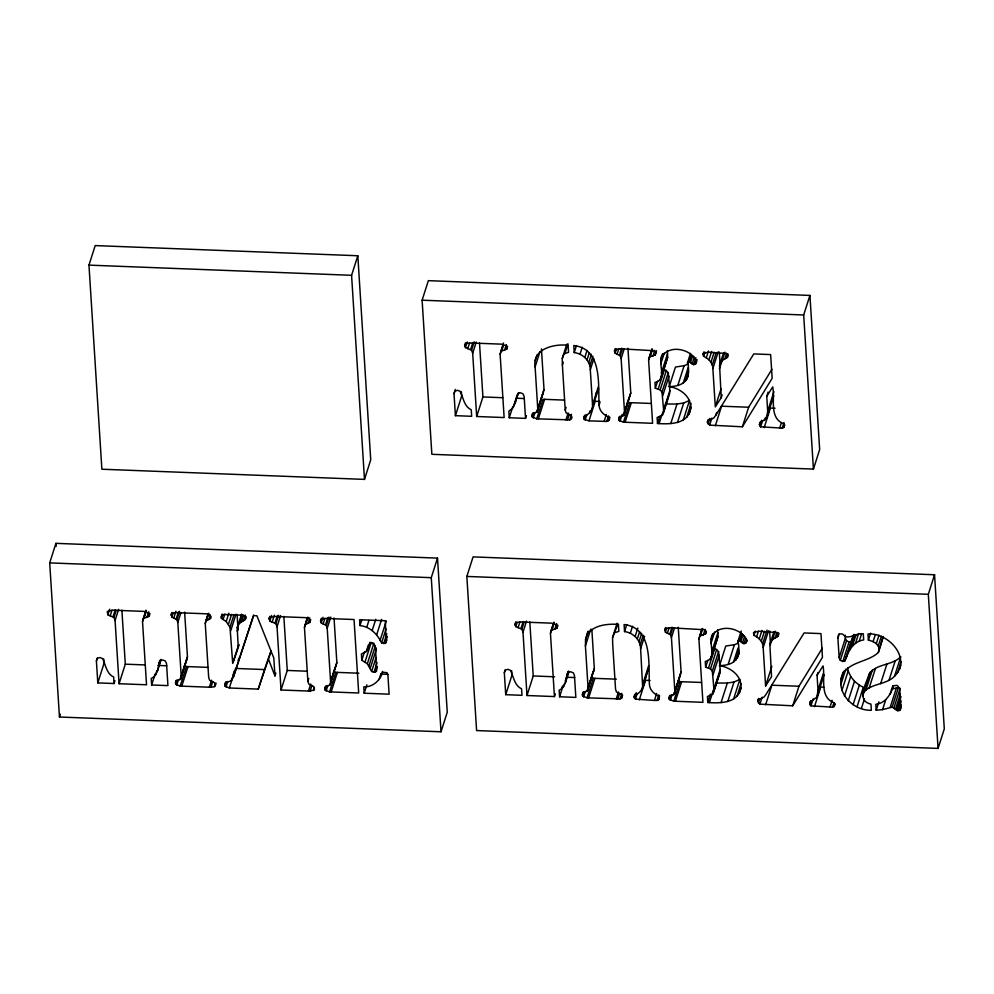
<?xml version="1.0" encoding="UTF-8"?>
<svg xmlns="http://www.w3.org/2000/svg" width="994" height="994" viewBox="0 0 994 994"><rect width="100%" height="100%" fill="white"/><g stroke="black" fill="none" stroke-linecap="round" stroke-linejoin="round"><path stroke-width="1.49" d="M537.207 411.802L537.779 409.081L535.107 366.885C532.113 348.72 554.329 343.601 568.096 345.291L568.543 352.348L564.853 353.541L563.188 355.405L562.256 358.623L562.38 364.984L565.226 410.149L566.145 412.92L571.252 415.529L571.972 417.343L571.401 418.983L569.736 419.878L536.723 418.822L532.287 417.033L532.411 414.026L537.207 411.802L544.016 389.536L541.444 348.844M617.846 624.182L612.565 637.639L612.689 644L615.547 689.165L616.454 691.936L621.561 694.545L622.294 696.359L621.71 697.999L620.045 698.894L587.032 697.838L582.596 696.048L582.72 693.042L587.516 690.818L588.088 688.096L585.416 645.901L585.541 639.577L587.715 632.209M688.146 364.003L684.108 365.705L675.46 367.034L669.223 386.579C680.617 388.381 692.855 397.575 690.271 410.373C686.817 424.388 668.962 424.326 657.494 423.494L657.121 417.517L662.426 415.094L663.619 410.1L662.016 392.158L660.178 389.884L655.319 388.194L654.959 382.429C668.353 379.683 656.413 362.35 662.787 353.628M738.455 643.019L734.417 644.721L725.769 646.05L719.532 665.595C730.925 667.396 743.164 676.591 740.58 689.401C737.126 703.404 719.271 703.342 707.803 702.509L707.43 696.533L712.735 694.11L713.928 689.115L712.325 671.174L710.486 668.9L705.628 667.21L705.268 661.445C718.314 658.985 707.181 642.497 712.648 634.035M767.691 411.23L766.622 418.089L759.814 423.084L759.416 424.649L760.634 426.824L782.228 428.116L783.719 427.532L784.639 425.519L783.943 423.804C768.735 418.387 775.196 398.818 772.698 386.939L766.747 396.32L767.691 411.23L773.928 391.673M818 690.246L816.931 697.105L810.122 702.099L809.725 703.665L810.942 705.839L832.537 707.132L834.028 706.548L834.948 704.535L834.252 702.82C819.044 697.403 825.505 677.833 823.007 665.955L817.056 675.336L818 690.246L823.355 673.485M719.569 365.394L722.228 360.549L727.782 357.07L728.093 355.678L726.788 353.591L708.374 352.174L703.205 353.541L703.615 356.312C708.498 358.635 712.872 362.773 712.872 368.563L715.295 406.894L721.246 397.675L719.569 365.394L723.582 352.833M769.878 644.41L771.555 676.69L765.604 685.91L763.181 647.579C763.181 641.789 758.807 637.651 753.924 635.328L753.514 632.557L758.695 631.19L777.097 632.606L778.401 634.694L778.091 636.085L772.537 639.564L769.878 644.41L773.891 631.849M609.073 420.189L608.291 416.921C603.445 414.833 599.283 410.659 599.084 405.13C598.003 384.603 602.65 349.068 573.786 345.514L574.234 352.559C582.869 353.678 590.312 360.834 590.312 369.78L592.536 404.869C593.343 410.447 588.957 414.336 584.286 416.287L584.174 419.269L588.982 420.847L606.688 421.444L609.073 420.189L609.968 417.393M642.658 687.276L640.621 648.796C640.621 639.85 633.178 632.693 624.543 631.575L624.095 624.53C652.959 628.084 648.312 663.619 649.393 684.145C649.591 689.674 653.754 693.849 658.6 695.937L659.382 699.204L656.997 700.459L654.437 700.447L635.414 699.117L634.122 697.08L634.594 695.303C645.466 691.551 644.261 677.833 648.448 669.124M862.867 693.762C869.576 683.015 886.002 685.326 894.538 676.243L900.775 656.686C892.239 665.781 875.813 663.47 869.116 674.205C866.47 683.015 855.598 700.857 870.943 704.1L871.34 710.3C852.094 710.834 833.73 690.668 843.434 671.919M658.227 388.89L664.464 369.346L668.254 372.601L669.857 390.543L669.67 393.487L663.433 413.044M713.742 692.06L719.979 672.503L720.165 669.558L718.575 651.617L714.773 648.361L708.536 667.906M719.532 665.595C736.529 665.371 741.189 656.587 737.908 640.906L739.71 640.795L743.997 643.727L746.034 642.832L746.966 640.944C742.369 627.661 718.277 622.741 711.766 636.831M868.855 676.715L869.116 674.205M158.978 663.147L160.146 660.749L162.656 659.954L165.352 661.022L166.532 663.594L167.924 685.611L151.66 684.978L151.25 678.467C158.282 675.237 157.947 666.701 159.872 660.351M515.116 403.788L517.762 393.525L520.272 392.729L522.956 393.798L524.136 396.37L525.528 418.387L509.263 417.753L508.853 411.243L513.14 407.702L518.669 392.618M566.891 674.926L568.071 672.54L570.581 671.745L573.265 672.814L574.445 675.386L575.837 697.403L559.585 696.769L559.162 690.258C566.195 687.028 565.872 678.48 567.785 672.143M386.057 642.807L385.337 620.741L359.617 619.747L359.977 625.561C370.066 626.642 377.422 634.184 381.621 642.907L385.15 643.441L386.952 640.012M900.266 709.828L900.837 706.548L899.707 688.792L897.309 685.4L893.594 685.711C890.748 694.048 885.853 703.205 875.826 704.299L876.199 710.213L882.585 709.629L892.177 707.132L897.893 710.785L900.266 709.828L901.16 707.045M220.954 617.063L221.985 615.087L225.427 614.54L240.946 615.149L244.462 615.969L245.754 618.069L245.257 619.486L239.43 623.325L237.206 627.674L238.237 647.417L232.708 663.42L229.999 627.264L226.21 621.536L221.438 618.392L221.848 614.267M837.905 638.123L838.551 634.681L839.57 633.861L842.34 633.973L845.645 636.732C851.634 637.999 857.114 632.867 863.289 633.787L863.674 639.925C853.063 641.341 847.907 651.853 844.925 660.923L842.837 661.507L840.29 660.314L839.147 657.717L837.905 638.123L839.234 633.936M669.223 386.579C686.22 386.355 690.88 377.571 687.599 361.891L689.401 361.779L693.688 364.711L695.725 363.816L696.657 361.928C692.06 348.646 667.968 343.725 661.457 357.815M180.647 679.076L181.219 676.355L177.814 622.48L176.895 619.697L171.788 617.088L171.291 614.056L175.516 612.615L206.317 613.807L209.796 614.665L211.126 616.789L210.629 618.591L205.833 620.828L205.261 623.536L208.678 677.423L209.585 680.194L214.692 682.803L215.425 684.655L214.344 686.68L210.964 687.276L180.162 686.084L175.727 684.307L175.851 681.3L180.647 679.076L187.456 656.81L184.635 612.167M330.045 684.854L330.617 682.145L327.212 628.258L326.293 625.487L321.199 622.878L320.689 619.846L324.926 618.405L354.05 619.523L358.697 693.004L329.573 691.874L325.125 690.097L325.262 687.09L330.045 684.854L336.854 662.588L334.034 617.945M623.971 415.169L624.53 412.448L621.126 358.573L620.206 355.79L615.112 353.181L614.603 350.149L618.84 348.708L654.064 350.72L655.816 353.032L655.195 354.933L649.343 357.082L648.61 360.064L652.611 423.307L623.486 422.177L619.051 420.4L619.175 417.393L623.971 415.169L630.768 392.903L627.947 348.26M674.28 694.185L674.839 691.464L671.435 637.589L670.515 634.806L665.421 632.196L664.911 629.165L669.148 627.723L704.373 629.736L706.125 632.06L705.504 633.948L699.652 636.098L698.919 639.08L702.92 702.323L673.795 701.192L669.36 699.416L669.484 696.409L674.28 694.185L681.089 671.919L678.256 627.276M305.021 624.667L309.817 622.43L310.314 620.629L309.022 618.479L305.506 617.647L274.269 616.442L269.225 617.87L269.821 621.088L275.897 623.648L277.028 626.742L281.029 689.998L310.153 691.116L314.402 689.712L313.88 686.643L308.774 684.034L307.867 681.263L304.45 627.376L307.245 617.684M587.516 690.818L594.325 668.552L591.84 629.364M464.608 345.626L465.863 343.502L469.926 342.942L501.597 344.16L506.853 346.011L506.716 349.18L500.877 351.329L500.131 354.311L504.132 417.555L476.685 416.498L472.684 353.243L471.566 350.199L465.478 347.589L464.608 345.626L465.503 342.843M514.917 624.642L516.172 622.517L520.235 621.958L551.906 623.176L557.174 625.027L557.025 628.196L551.185 630.345L550.452 633.327L554.441 696.57L526.994 695.514L522.993 632.259L521.875 629.214L515.787 626.605L514.917 624.642L515.811 621.859M841.21 678.902C845.322 661.296 867.6 662.961 878.348 652.474L883.07 636.545M667.334 350.72L667.682 357.231L660.985 378.751M711.294 657.767L718.003 636.247L717.643 629.736M143.26 618.554L149.112 616.404L149.249 613.236L143.981 611.397L112.322 610.167L107.265 611.596L107.861 614.814L113.95 617.423L115.068 620.48L119.069 683.723L146.528 684.779L142.527 621.536L145.932 610.179M689.401 361.779L691.327 354.696M894.538 676.243C912.157 658.786 888.735 632.358 867.986 633.973L868.383 640.111C873.03 641.217 878.746 643.59 879.069 649.119M707.38 422.264L707.84 420.723L713.717 418.052L715.767 415.281L753.763 353.926L770.648 354.585L772.152 378.329L742.394 426.786L709.604 425.134L707.38 422.264L708.275 419.468M757.689 701.279L758.149 699.739L764.026 697.067L766.076 694.297L804.084 632.942L820.957 633.6L822.46 657.345L792.715 705.802L759.913 704.15L757.689 701.279L758.584 698.484M88.963 265.125L95.2 245.58L357.815 255.744L370.725 459.837L364.487 479.394L101.873 469.218L88.963 265.125L351.578 275.301L357.815 255.744M49.7 562.89L55.937 543.345L437.509 558.119L447.25 712.238L441.013 731.783L59.454 717.009L49.7 562.89L431.272 577.676L437.509 558.119M59.454 717.009L60.336 714.214M107.861 614.814L109.651 609.223M110.16 615.932L111.937 610.353M114.956 680.728L114.061 683.524L97.797 682.89L96.406 660.886L97.3 658.09M113.043 616.715L115.267 609.732M113.95 617.423L116.186 610.44M115.068 620.48L118.634 609.31M97.797 682.89L104.035 663.346L103.761 658.947M119.069 683.723L125.306 664.166L121.889 610.179M142.527 621.536L145.646 611.757M144.142 617.92L146.379 610.937M146.95 617.361L148.727 611.77M149.112 616.404L150.007 613.621M171.055 615.236L171.95 612.441M171.788 617.088L173.13 612.9M151.66 684.978L155.226 673.808M155.524 674.926L156.866 670.739M173.714 618.231L175.95 611.248M158.568 666.402L160.792 659.42M157.499 671.025L161.065 659.854M176.149 619.051L178.373 612.068M176.895 619.697L179.566 611.322M177.814 622.48L180.933 612.702M175.354 683.102L176.249 680.318M175.727 684.307L177.069 680.12M176.683 685.226L178.473 679.647M179.976 679.66L186.884 659.519M181.219 676.355L187.456 656.81M180.162 686.084L186.4 666.539L207.932 667.372M181.778 686.146L188.015 666.601M205.833 620.828L208.057 613.845M205.261 623.536L208.38 613.758M206.503 620.231L208.728 613.248M208.839 619.597L210.181 615.41M221.438 618.392L222.78 614.205M223.078 619.498L224.868 613.919M226.21 621.536L228.881 613.149M228.508 624.12L231.627 614.342M209.349 687.214L211.585 680.231M229.999 627.264L234 614.69M210.964 687.276L212.741 681.698M230.658 630.966L236 614.205M214.344 686.68L215.238 683.897M215.201 685.835L216.083 683.052M237.206 627.674L241.579 614.168M239.43 623.325L242.101 614.951M237.206 631.215L238.1 628.432M241.368 621.933L243.605 614.951M243.58 620.728L245.356 615.137M245.257 619.486L246.152 616.702M271.213 651.008L258.266 689.115L229.328 687.985L225.054 686.109L225.576 682.07M225.054 686.109L226.396 681.921M233.155 662.029L238.498 645.268M238.237 647.417L239.132 644.634M225.973 687.078L227.75 681.499M224.694 684.854L225.563 682.766L231.217 680.766L232.111 677.97M232.994 675.174L234.335 670.987M229.328 687.985L235.566 668.44L264.503 669.558L270.865 651.157M231.217 680.766L233.553 676.665L239.79 657.121L238.038 660.19M268.952 619.138L269.846 616.342M269.821 621.088L271.598 615.497M272.107 622.207L274.344 615.224M275.003 622.989L277.227 616.007M275.897 623.648L278.581 615.261M277.028 626.742L280.594 615.572M258.266 689.115L264.503 669.558M268.542 659.382L274.953 675.908L275.847 673.112M281.029 689.998L287.266 670.441L283.849 616.454M304.45 627.376L307.568 617.609M305.692 624.07L307.916 617.088M308.028 623.437L309.817 617.858M309.817 622.43L310.712 619.635M422.115 300.2L428.352 280.656L809.924 295.429L819.665 449.549L813.427 469.093L431.856 454.308L422.115 300.2L803.674 314.986L809.924 295.429M320.466 621.014L321.348 618.231M321.199 622.878L322.975 617.286M323.112 624.021L324.901 618.442M325.547 624.841L327.772 617.858M307.867 681.263L308.749 678.467M326.293 625.487L328.964 617.112M327.212 628.258L330.778 617.088M308.475 691.054L310.712 684.071M310.153 691.116L311.93 685.537M313.582 690.557L314.477 687.761M324.752 688.892L325.647 686.096M325.125 690.097L326.467 685.91M326.094 691.016L327.871 685.425M330.716 681.263L335.177 667.297M330.617 682.145L336.854 662.588M329.573 691.874L335.81 672.329L358.822 673.211M331.176 691.936L337.413 672.391M359.977 625.561L361.766 619.97M366.724 627.326L368.948 620.343M361.804 660.264L361.406 654.015L366.289 651.579L370.066 643.503L373.719 643.143L375.546 647.417L376.614 671.087L373.98 672.329L371.644 671.459L367.333 663.756L361.804 660.264L364.475 651.878M372.203 630.482L375.757 619.312M366.289 651.579L368.513 644.597M367.855 649.219L370.079 642.236M368.923 645.988L369.818 643.193M365.022 661.954L371.271 642.41L373.57 644.199L376.403 649.032L370.166 668.589M465.478 347.589L467.255 341.998M367.333 663.756L373.57 644.199M467.764 348.708L469.553 343.116M376.689 634.768L381.597 619.411M454.009 393.649L454.879 391.164L457.439 390.294L460.06 391.288C463.44 397.563 463.887 406.372 471.255 409.789L471.665 416.3L455.414 415.666L454.009 393.649L455.351 389.462M368.96 665.881L375.198 646.336M470.659 349.49L472.883 342.508M471.566 350.199L474.237 341.824M380.043 640.509L386.293 620.964M364.202 693.216L363.804 686.916C372.986 687.127 380.006 680.592 382.678 672.242L387.014 672.677L387.908 675.125L389.114 694.185L364.202 693.216L366.873 684.841M472.684 353.243L476.25 342.073M371.644 671.459L376.105 657.494M381.621 642.907L386.07 628.941M455.414 415.666L461.651 396.121L461.365 391.723M373.98 672.329L377.099 662.551M383.696 643.603L386.815 633.824M375.633 672.056L377.409 666.477M385.15 643.441L387.387 636.458M379.074 679.573L380.851 673.994M381.621 674.18L382.516 671.385M476.685 416.498L482.922 396.941L479.506 342.955M500.877 351.329L503.548 342.955M500.131 354.311L503.25 344.533M501.759 350.696L503.536 345.104M504.554 350.137L506.344 344.545M506.716 349.18L507.611 346.384M509.263 417.753L512.829 406.583M513.587 406.31L516.706 396.531M516.172 399.178L517.961 393.587M535.232 360.561L537.008 354.97M466.845 576.433L473.082 556.888L934.546 574.756L944.3 728.875L938.063 748.42L476.598 730.553L466.845 576.433L928.309 594.313L934.546 574.756M535.107 366.885L540.003 351.528M525.528 418.387L526.422 415.591M531.902 415.79L532.796 412.995M532.287 417.033L533.629 412.845M533.244 417.965L535.033 412.373M536.536 412.398L543.445 392.257M537.779 409.081L544.016 389.536M536.723 418.822L542.96 399.265L564.493 400.11M538.338 418.884L544.575 399.327M562.256 358.623L566.754 344.235M564.853 353.541L567.984 343.762M562.38 364.984L563.263 362.201M574.234 352.559L576.458 345.577M579.999 354.237L582.223 347.254M565.226 410.149L566.12 407.354M584.845 357.38L587.069 350.397M565.909 419.953L568.146 412.97M567.524 420.015L569.301 414.423M587.044 359.816L589.28 352.833M569.736 419.878L571.513 414.299M588.697 362.698L591.368 354.311M589.777 366.016L592.896 356.237M590.312 369.78L593.878 358.61M515.787 626.605L517.116 622.418M583.801 418.064L584.696 415.268M584.174 419.269L585.516 415.082M518.073 627.723L519.862 622.132M504.331 672.665L505.188 670.18L507.748 669.31L510.369 670.304C513.749 676.579 514.196 685.388 521.564 688.805L521.987 695.315L505.722 694.682L504.331 672.665L505.213 669.881M585.106 420.102L586.895 414.51M589.417 413.28L590.312 410.485M520.968 628.506L523.192 621.523M592.536 404.869L598.326 386.716M591.306 411.069L598.587 388.716M521.875 629.214L524.099 622.232M588.982 420.847L595.22 401.29L599.767 401.464M522.993 632.259L526.559 621.088M614.379 351.329L615.274 348.534M505.722 694.682L511.96 675.137L511.674 670.739M615.112 353.181L616.442 348.993M599.084 405.13L599.978 402.334M617.038 354.324L618.815 348.745M619.461 355.144L621.685 348.161M620.206 355.79L622.443 348.807M621.126 358.573L624.244 348.795M604.128 421.431L606.352 414.448M606.688 421.444L608.477 415.865M607.93 421.096L609.272 416.908M526.994 695.514L533.231 675.957L529.814 621.971M551.185 630.345L553.409 623.362M550.452 633.327L554.006 622.157M618.666 419.195L619.56 416.411M552.068 629.711L554.292 622.729M619.051 420.4L620.38 416.213M620.007 421.319L622.232 414.336M554.876 629.152L556.652 623.561M623.3 415.753L629.09 397.6M624.53 412.448L630.768 392.903M557.025 628.196L557.92 625.4M623.486 422.177L629.724 402.632L651.207 403.465M625.089 422.239L631.327 402.694M649.343 357.082L652.027 348.708M648.61 360.064L651.729 350.286M650.238 356.448L652.462 349.466M653.033 355.889L654.822 350.298M655.195 354.933L656.537 350.745M660.786 360.81L663.01 353.827M554.441 696.57L555.335 693.775M660.712 364.239L664.278 353.069M655.319 388.194L657.556 381.211M661.296 373.272L667.533 353.727M561.61 688.705L562.505 685.91M659.954 380.416L666.191 360.872M661.445 376.776L667.682 357.231M559.585 696.769L562.703 686.991M563.449 686.717L564.343 683.922M565.226 681.139L568.344 671.36M566.481 678.194L568.717 671.211M565.424 682.803L568.99 671.633M660.178 389.884L666.415 370.327M662.016 392.158L668.254 372.601M662.712 395.836L668.95 376.279M585.541 639.577L588.212 631.19M585.416 645.901L590.759 629.152M657.494 423.494L659.718 416.511M659.109 423.556L662.228 413.79M663.619 410.1L669.857 390.543M662.426 415.094L668.216 396.941M677.871 385.25L684.108 365.705M687.363 363.17L690.482 353.404M582.223 694.806L583.105 692.01M582.596 696.048L583.938 691.861M683.251 382.988L688.146 367.631M583.553 696.98L585.342 691.389M670.764 423.581L677.001 404.036L683.71 402.98L689.538 400.433L683.3 419.99M690.42 362.76L692.644 355.777M685.425 381.249L688.544 371.47M586.845 691.414L592.635 673.261M588.088 688.096L594.325 668.552M686.978 379.161L688.32 374.974M692.072 364.189L694.297 357.206M587.032 697.838L593.269 678.281L616.33 679.175M693.688 364.711L695.912 357.728M588.647 697.9L594.884 678.343M695.725 363.816L697.067 359.629M677.461 422.525L683.71 402.98M612.565 637.639L617.063 623.25M702.932 354.759L703.814 351.963M703.615 356.312L704.945 352.124M686.68 417.356L691.128 403.39M706.274 357.939L708.511 350.969M688.991 414.15L691.228 407.167M708.983 359.766L711.654 351.391M624.543 631.575L626.779 624.592M710.983 362.139L714.102 352.373M712.276 365.071L716.289 352.51M712.872 368.563L718.215 351.814M630.308 633.253L632.544 626.27M719.42 368.824L722.104 360.437M722.228 360.549L724.899 352.174M635.154 636.396L637.825 628.009M616.218 698.968L618.454 691.986M724.837 358.884L726.626 353.292M617.833 699.03L619.61 693.439M726.639 358.039L727.981 353.852M637.353 638.831L639.589 631.849M620.045 698.894L621.822 693.315M708.051 423.978L709.828 418.387M639.005 641.714L641.677 633.327M621.71 697.999L622.604 695.204M715.742 405.49L721.085 388.741M709.604 425.134L711.828 418.151M640.099 645.031L643.217 635.253M640.621 648.796L644.634 636.222M721.246 397.675L722.141 394.879M715.767 415.281L716.649 412.485M715.32 425.73L721.557 406.186L748.644 407.242L771.953 369.259M634.122 697.08L635.004 694.284M634.483 698.285L636.272 692.706M635.414 699.117L637.204 693.526M642.845 683.884L648.635 665.731M641.615 690.084L647.852 670.528M639.291 699.863L645.528 680.306L650.076 680.48M664.688 630.345L665.582 627.549M665.421 632.196L666.763 628.009M667.347 633.34L669.124 627.761M669.77 634.16L671.994 627.177M670.515 634.806L672.752 627.823M671.435 637.589L674.553 627.81M654.437 700.447L656.661 693.464M742.394 426.786L748.644 407.242M656.997 700.459L658.786 694.881M658.239 700.111L659.581 695.924M668.974 698.21L669.869 695.427M669.36 699.416L670.689 695.228M766.747 396.32L768.089 392.133M670.316 700.335L672.093 694.744M759.416 424.649L760.311 421.854M673.609 694.769L680.517 674.628M674.839 691.464L681.089 671.919M759.764 425.917L761.541 420.338M760.634 426.824L762.41 421.232M673.795 701.192L680.033 681.648L701.515 682.48M764.659 420.226L765.554 417.443M675.398 701.255L681.635 681.71M766.622 418.089L773.804 395.649M764.162 427.631L770.4 408.074L775.047 408.261M699.652 636.098L701.888 629.115M698.919 639.08L702.037 629.301M700.546 635.464L702.77 628.481M703.342 634.905L705.131 629.314M705.504 633.948L706.399 631.153M711.095 639.825L712.884 634.247M711.033 643.255L714.599 632.085M779.631 428.228L781.408 422.636M705.628 667.21L707.865 660.227M782.228 428.116L784.005 422.525M711.605 652.288L717.842 632.743M783.719 427.532L784.601 424.736M710.263 659.432L717.531 638.223M711.754 655.791L718.003 636.247M710.486 668.9L716.724 649.343M712.325 671.174L718.575 651.617M713.021 674.851L719.271 655.294M707.803 702.509L710.474 694.135M709.418 702.572L713.419 690.01M713.928 689.115L720.165 669.558M712.735 694.11L719.979 672.503M728.18 664.265L734.417 644.721M737.672 642.186L741.238 631.016M739.71 640.795L741.934 633.812M733.56 662.004L738.02 648.038M721.072 702.596L727.31 683.052L734.019 681.996L739.859 679.449L733.622 699.006M740.729 641.776L742.953 634.793M735.734 660.264L738.853 650.486M737.299 658.177L739.076 652.586M738.182 655.829L739.076 653.046M742.381 643.205L744.605 636.222M743.997 643.727L745.786 638.136M746.034 642.832L746.929 640.037M727.782 701.54L734.019 681.996M753.924 635.328L755.266 631.14M736.989 696.372L740.99 683.797M756.583 636.955L758.372 631.376M739.312 693.166L741.089 687.587M759.292 638.782L761.963 630.407M761.292 641.155L764.411 631.389M762.584 644.087L767.045 630.121M763.181 647.579L768.524 630.83M772.537 639.564L775.208 631.19M775.146 637.899L776.935 632.308M776.948 637.055L778.29 632.867M778.091 636.085L778.985 633.302M758.36 702.994L759.689 698.807M765.604 685.91L771.841 666.353M759.913 704.15L762.137 697.167M765.629 704.746L771.866 685.201L798.952 686.258L822.262 648.274M792.715 705.802L798.952 686.258M817.056 675.336L817.95 672.54M809.725 703.665L810.619 700.869M810.073 704.932L811.415 700.745M810.942 705.839L813.167 698.857M816.931 697.105L824.113 674.665M814.471 706.647L820.721 687.09L823.802 687.214M839.147 657.717L845.385 638.173L845.186 635.154M840.29 660.314L846.528 640.77L845.385 638.173M842.837 661.507L849.075 641.962L851.162 641.379L853.784 634.458L846.093 658.413M829.94 707.243L832.164 700.261M844.925 660.923L851.162 641.379M849.659 649.914L854.554 634.545M832.537 707.132L833.867 702.944M843.061 673.882L843.956 671.087M852.343 646.299L855.896 635.129M840.837 684.58L845.745 669.223M834.028 706.548L834.91 703.752M855.499 643.317L858.617 633.538M841.943 690.507L848.18 670.962L847.634 667.993M859.276 641.08L861.512 634.11M844.465 696.024L850.702 676.467L848.18 670.962M848.242 700.845L854.48 681.3L850.702 676.467M868.383 640.111L870.607 633.128M853.088 704.709L859.338 685.152L854.48 681.3M873.092 641.639L875.316 634.657M876.335 643.565L879.007 635.178M857.052 706.809L863.289 687.264L859.338 685.152M878.274 646.001L881.392 636.235M863.985 691.625L870.222 672.068M862.618 696.26L868.408 678.119M866.06 689.737L872.297 670.192M878.348 652.474L883.256 637.117M861.413 708.449L864.531 698.67M869.191 687.985L875.428 668.44M880.634 683.698L886.872 664.154M876.199 710.213L878.882 701.839M889.021 680.244L895.259 660.687M882.585 709.629L885.704 699.851M890.239 694.11L892.91 685.736M892.239 688.767L893.134 685.972M897.507 672.863L901.073 661.693M899.545 669.148L900.887 664.961M890.152 707.479L896.402 687.935L898.414 687.587L900.191 688.345L893.941 707.902M892.177 707.132L898.414 687.587M895.408 709.505L900.303 694.147M896.563 710.437L901.011 696.483M897.893 710.785L901.011 701.019M899.321 710.586L901.098 704.994M240.262 655.667L253.644 614.975M233.553 676.665L253.619 615.634L256.899 615.771L273.822 658.04L274.953 675.908M96.406 660.886L97.263 658.388L99.835 657.519L102.457 658.513C105.836 664.787 106.283 673.597 113.651 677.013L114.061 683.524M586.82 635.004C593.555 624.853 607.309 623.785 618.405 624.307L618.852 631.364L615.174 632.557M595.654 393.736L597.543 391.512M629.537 396.208L630.208 395.612M335.612 665.905L336.283 665.309M593.083 671.857L593.753 671.273M891.345 689.364L896.402 687.935M665.346 404.011L677.001 404.036M715.655 683.027L727.31 683.052M482.922 396.941L502.753 397.712M516.992 398.259L524.385 398.544M533.231 675.957L554.59 676.79M567.301 677.274L574.694 677.56M125.306 664.166L145.136 664.936M157.897 665.433L166.768 665.781M287.266 670.441L307.096 671.211M380.702 674.069L388.033 674.342M627.4 402.061L629.724 402.632M677.709 681.076L680.033 681.648M590.958 677.709L593.269 678.281M333.487 671.758L335.81 672.329M184.089 665.968L186.4 666.539M846.528 640.77L849.075 641.962M928.309 594.313L938.063 748.42M803.674 314.986L813.427 469.093M769.617 631.103L770.487 644.895M719.308 352.087L720.178 365.879M431.272 577.676L441.013 731.783M351.578 275.301L364.487 479.394M237.094 614.503L238.063 629.96M55.937 543.345L56.136 546.427"/></g></svg>
